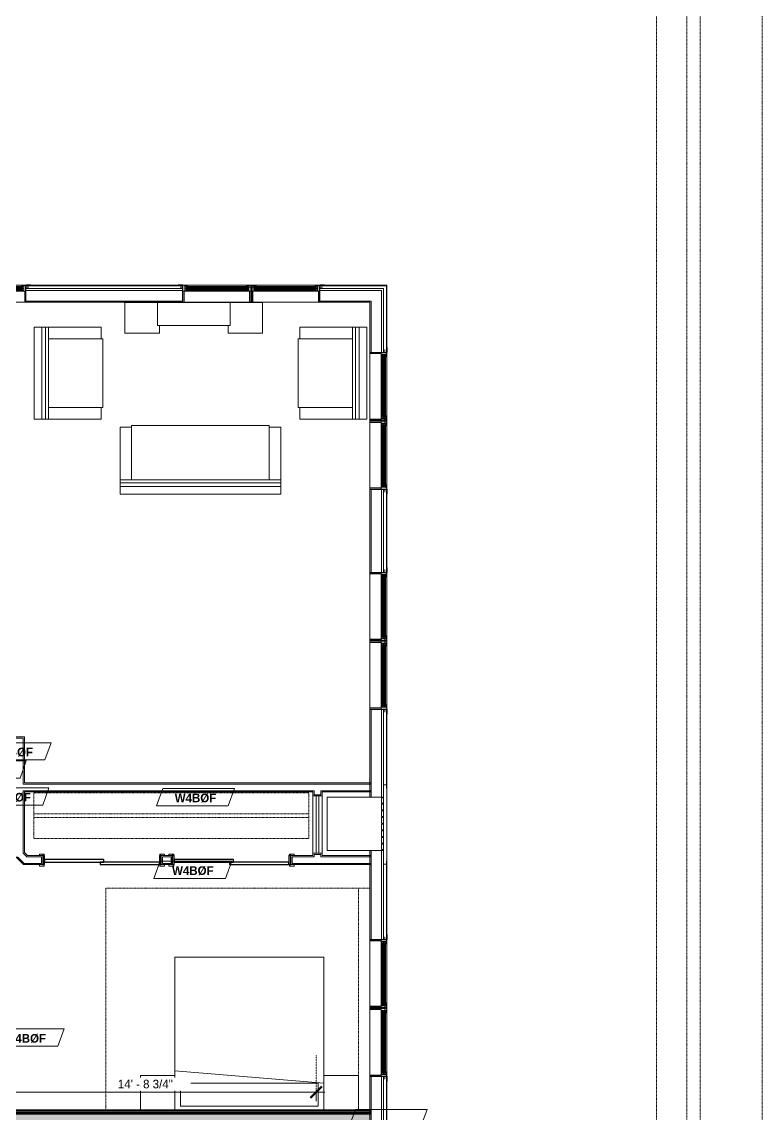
# Model space of a CAD drawing. Header units: inches. Extents: x -4010 to -1872, y 9846 to 12241.
# Drawn here: x -2259 to -1872, y 10418 to 10989 of the extents above; entities that cross this region are included whole.
import ezdxf

# ---------------------------------------------------------------- set-up
doc = ezdxf.new("R2010")
doc.units = ezdxf.units.IN
doc.header["$MEASUREMENT"] = 0
for name, pattern in [('Aligning Line 1_8_', [0.25, 0.125, -0.125]), ('Aligning Line 1_8__2_', [0.25, 0.125, -0.125]), ('Dash', [0.25, 0.125, -0.125]), ('Dash 3_32_', [0.1875, 0.09375, -0.09375])]:
    doc.linetypes.add(name, pattern=pattern)
for name, color, linetype, lineweight in [('0-1', 7, 'Continuous', 5), ('0-2', 7, 'Continuous', 9), ('A-ANNO-DIMS', 211, 'Continuous', 9), ('A-ANNO-DIMS-48', 211, 'Continuous', 9), ('A-DETL-1', 90, 'Dash 3_32_', 18), ('A-DETL-GENF-HDLN-1', 7, 'Dash', 9), ('A-DETL-GENF-HDLN-2', 1, 'Continuous', 18), ('A-DOOR-3', 31, 'Continuous', 9), ('A-DOOR-4', 31, 'Continuous', 30), ('A-DOOR-FRAM-3', 31, 'Continuous', 30), ('A-GENM-1', 7, 'Continuous', 9), ('A-GLAZ', 151, 'Continuous', 18), ('A-GLAZ-1', 10, 'Continuous', 30), ('A-GLAZ-2', 7, 'Continuous', 9), ('A-WALL', 113, 'Continuous', 18), ('A-WALL-1', 7, 'Continuous', 9), ('A-WALL-2', 250, 'Continuous', 18), ('A-WALL-3', 113, 'Continuous', 9), ('A-WALL-IDEN', 211, 'Continuous', 9), ('G-ANNO-SYMB-1', 147, 'Aligning Line 1_8_', 9), ('G-ANNO-SYMB-2', 147, 'Aligning Line 1_8__2_', 9), ('I-FURN', 30, 'Continuous', 9), ('I-FURN-HDLN', 30, 'Dash', 9), ('I-WALL-2', 241, 'Continuous', 5), ('I-WALL-3', 7, 'Continuous', 9), ('Q-CASE', 31, 'Continuous', 9), ('Q-CASE-HDLN', 31, 'Dash', 9)]:
    doc.layers.add(name, color=color, linetype=linetype, lineweight=lineweight)
doc.styles.add('Century Gothic', font='ufonts.com_century-gothic.ttf', dxfattribs={"height": 4.5})
doc.styles.add('Century Gothic_B', font='GOTHICB.TTF', dxfattribs={"height": 4.5})
doc.dimstyles.new('OD_1__HACK_2', dxfattribs={"dimscale": 12, "dimtxt": 4.698757, "dimasz": 0.5, "dimexe": 0.375, "dimexo": 0.25, "dimgap": 0.0625, "dimtad": 1, "dimdec": 4, "dimrnd": 0.0625, "dimzin": 3, "dimdsep": 46, "dimlunit": 4, "dimtxsty": 'Century Gothic', "dimblk1": 'OBLIQUE', "dimblk2": 'OBLIQUE', "dimsah": 1, "dimcen": 0.09, "dimdle": 0.375, "dimazin": 0, "dimtfac": 1, "dimtdec": 4, "dimtix": 1, "dimtmove": 0, "dimatfit": 3, "dimfxl": 1, "dimtvp": 1, "dimtfill": 1, "dimfrac": 2, "dimtolj": 1, "dimtzin": 0, "dimarcsym": 2})

# ---------------------------------------------------------------- blocks, each defined once
blk = doc.blocks.new('Window-Double_Hung-Marvin-Essential - ESDH3066 - 3rd floor-3033828-UNITS PLANS - 3RD FLOOR')
at = {"layer": 'A-DETL-GENF-HDLN-1'}
blk.add_line((16.1, -4.47), (-16.5, -4.47), dxfattribs=at)
at = {"layer": 'A-DETL-GENF-HDLN-2'}
for p, q in [((-17.13, 4.44), (-17.75, 4.44)), ((-17.13, -1.41), (-17.13, 4.44)), ((17.12, 4.44), (17.75, 4.44)), ((17.12, 4.44), (17.12, -1.41)), ((-19.25, -3.48), (-19.25, -3.44)), ((-19.25, -3.44), (-17.9, -3.44)), ((-17.75, -3.48), (-19.25, -3.48)), ((-17.9, -3.44), (-17.9, -3.33)), ((-17.9, -3.33), (-17.75, -3.33)), ((-16.72, -1.44), (-17.75, -1.44)), ((-17.75, -4.53), (-17.75, -1.44)), ((-17.75, -4.53), (-17.16, -4.53)), ((-17.08, -4.12), (-17.16, -4.53)), ((-17.08, -4.12), (-16.19, -4.12)), ((-16.85, -4.5), (-16.85, -4.12)), ((-16.3, -4.5), (-16.85, -4.5)), ((-16.72, -4.02), (-16.72, -1.44)), ((-16.38, -4.02), (-16.72, -4.02)), ((-16.56, -1.78), (-15.34, -1.78)), ((-16.56, -1.78), (-16.56, -2.72)), ((-15.34, -2.72), (-16.56, -2.72)), ((-16.56, -3), (-15.34, -3)), ((-16.56, -3), (-16.56, -3.94)), ((-15.34, -3.94), (-16.56, -3.94)), ((-16.38, -4.12), (-16.38, -4.02)), ((-16.18, -4.26), (-16.3, -4.26)), ((-16.3, -4.26), (-16.3, -4.5)), ((-16.19, -4.12), (-16.19, -4.22)), ((-16.19, -4.22), (-16.1, -4.22)), ((-16.18, -4.47), (-16.18, -4.26)), ((-16.18, -4.47), (-16.1, -4.47)), ((-16.1, -4.22), (-16.1, -4.47)), ((-15.28, -1.9), (-15.94, -1.9)), ((-15.94, -1.9), (-15.94, -2.62)), ((-15.94, -2.62), (-15.28, -2.62)), ((-15.28, -3.12), (-15.94, -3.12)), ((-15.94, -3.12), (-15.94, -3.84)), ((-15.94, -3.84), (-15.28, -3.84)), ((-15.84, -1.91), (-15.84, -2.6)), ((-15.84, -3.13), (-15.84, -3.82)), ((-15.54, -2.04), (-15.54, -2.48)), ((-15.54, -3.26), (-15.54, -3.7)), ((-15.34, -1.78), (-15.28, -1.84)), ((-15.34, -2.72), (-15.28, -2.66)), ((-15.34, -3), (-15.28, -3.06)), ((-15.34, -3.94), (-15.28, -3.88)), ((-15.28, -1.84), (-15.28, -1.9)), ((-15.28, -2.62), (-15.28, -2.66)), ((-15.28, -3.06), (-15.28, -3.12)), ((-15.28, -3.84), (-15.28, -3.88)), ((15.34, -1.78), (15.28, -1.84)), ((15.28, -1.84), (15.28, -1.9)), ((15.28, -1.9), (15.94, -1.9)), ((15.28, -2.62), (15.28, -2.66)), ((15.94, -2.62), (15.28, -2.62)), ((15.34, -2.72), (15.28, -2.66)), ((15.34, -3), (15.28, -3.06)), ((15.28, -3.06), (15.28, -3.12)), ((15.28, -3.12), (15.94, -3.12)), ((15.28, -3.84), (15.28, -3.88)), ((15.94, -3.84), (15.28, -3.84)), ((15.34, -3.94), (15.28, -3.88)), ((16.56, -1.78), (15.34, -1.78)), ((15.34, -2.72), (16.56, -2.72)), ((16.56, -3), (15.34, -3)), ((15.34, -3.94), (16.56, -3.94)), ((15.54, -2.04), (15.54, -2.48)), ((15.54, -3.26), (15.54, -3.7)), ((15.84, -1.91), (15.84, -2.6)), ((15.84, -3.13), (15.84, -3.82)), ((15.94, -1.9), (15.94, -2.62)), ((15.94, -3.12), (15.94, -3.84)), ((16.19, -4.22), (16.1, -4.22)), ((16.1, -4.22), (16.1, -4.47)), ((16.18, -4.47), (16.1, -4.47)), ((16.18, -4.47), (16.18, -4.26)), ((16.18, -4.26), (16.3, -4.26)), ((17.08, -4.12), (16.19, -4.12)), ((16.19, -4.12), (16.19, -4.22)), ((16.3, -4.26), (16.3, -4.5)), ((16.3, -4.5), (16.85, -4.5)), ((16.38, -4.12), (16.38, -4.02)), ((16.38, -4.02), (16.72, -4.02)), ((16.56, -1.78), (16.56, -2.72)), ((16.56, -3), (16.56, -3.94)), ((16.72, -4.02), (16.72, -1.44)), ((16.72, -1.44), (17.75, -1.44)), ((16.85, -4.5), (16.85, -4.12)), ((17.08, -4.12), (17.16, -4.53)), ((17.75, -4.53), (17.16, -4.53)), ((17.75, -4.53), (17.75, -1.44)), ((17.9, -3.33), (17.75, -3.33)), ((17.75, -3.48), (19.25, -3.48)), ((17.9, -3.44), (17.9, -3.33)), ((19.25, -3.44), (17.9, -3.44)), ((19.25, -3.48), (19.25, -3.44))]:
    blk.add_line(p, q, dxfattribs=at)
at = {"layer": 'A-GLAZ'}
for p, q in [((15.84, -1.91), (-15.84, -1.91)), ((15.84, -2.04), (-15.84, -2.04)), ((15.84, -2.48), (-15.84, -2.48)), ((15.84, -2.6), (-15.84, -2.6)), ((15.84, -3.13), (-15.84, -3.13)), ((15.84, -3.26), (-15.84, -3.26)), ((15.84, -3.7), (-15.84, -3.7)), ((15.84, -3.82), (-15.84, -3.82))]:
    blk.add_line(p, q, dxfattribs=at)
at = {"layer": 'A-GLAZ-1'}
for p, q in [((-17.75, -1.41), (-17.75, 4.44)), ((17.75, 4.44), (17.75, -1.41)), ((-17.75, -4.53), (-17.75, -1.44)), ((17.75, -1.44), (17.75, -4.53))]:
    blk.add_line(p, q, dxfattribs=at)
at = {"layer": 'A-GLAZ-2'}
for p, q in [((-17.75, 4.44), (17.75, 4.44)), ((-17.75, -1.44), (17.75, -1.44)), ((17.75, -4.53), (-17.75, -4.53)), ((17.75, -4.44), (20.27, -4.44)), ((17.75, -4.69), (17.75, -4.53)), ((20.27, -4.69), (17.75, -4.69)), ((20.27, -4.44), (20.27, -4.69))]:
    blk.add_line(p, q, dxfattribs=at)
blk = doc.blocks.new('Perforated Panel at Magic-Pak - hvac panel - 3rd floor-2505074-UNITS PLANS - 3RD FLOOR')
at = {"layer": 'A-GLAZ-2'}
for p, q in [((-19.01, -4.37), (19.01, -4.37)), ((19.01, -4.44), (-19.01, -4.44))]:
    blk.add_line(p, q, dxfattribs=at)
blk = doc.blocks.new('Window-Double_Hung-Marvin-Essential - ESDH3066 - 3rd floor-3033826-UNITS PLANS - 3RD FLOOR')
at = {"layer": 'A-DETL-GENF-HDLN-1'}
blk.add_line((16.1, 4.47), (-16.5, 4.47), dxfattribs=at)
at = {"layer": 'A-DETL-GENF-HDLN-2'}
for p, q in [((-19.25, 3.48), (-19.25, 3.44)), ((-17.75, 3.48), (-19.25, 3.48)), ((-19.25, 3.44), (-17.9, 3.44)), ((-17.9, 3.44), (-17.9, 3.33)), ((-17.9, 3.33), (-17.75, 3.33)), ((-17.75, 4.53), (-17.16, 4.53)), ((-17.75, 4.53), (-17.75, 1.44)), ((-16.72, 1.44), (-17.75, 1.44)), ((-17.08, 4.12), (-17.16, 4.53)), ((-17.13, 1.41), (-17.13, -4.44)), ((-17.08, 4.12), (-16.19, 4.12)), ((-16.85, 4.5), (-16.85, 4.12)), ((-16.3, 4.5), (-16.85, 4.5)), ((-16.38, 4.02), (-16.72, 4.02)), ((-16.72, 4.02), (-16.72, 1.44)), ((-15.34, 3.94), (-16.56, 3.94)), ((-16.56, 3), (-16.56, 3.94)), ((-16.56, 3), (-15.34, 3)), ((-15.34, 2.72), (-16.56, 2.72)), ((-16.56, 1.78), (-16.56, 2.72)), ((-16.56, 1.78), (-15.34, 1.78)), ((-16.38, 4.12), (-16.38, 4.02)), ((-16.3, 4.26), (-16.3, 4.5)), ((-16.18, 4.26), (-16.3, 4.26)), ((-16.19, 4.22), (-16.1, 4.22)), ((-16.19, 4.12), (-16.19, 4.22)), ((-16.18, 4.47), (-16.1, 4.47)), ((-16.18, 4.47), (-16.18, 4.26)), ((-16.1, 4.22), (-16.1, 4.47)), ((-15.94, 3.12), (-15.94, 3.84)), ((-15.94, 3.84), (-15.28, 3.84)), ((-15.28, 3.12), (-15.94, 3.12)), ((-15.94, 1.9), (-15.94, 2.62)), ((-15.94, 2.62), (-15.28, 2.62)), ((-15.28, 1.9), (-15.94, 1.9)), ((-15.84, 3.13), (-15.84, 3.82)), ((-15.84, 1.91), (-15.84, 2.6)), ((-15.54, 3.26), (-15.54, 3.7)), ((-15.54, 2.04), (-15.54, 2.48)), ((-15.34, 3.94), (-15.28, 3.88)), ((-15.34, 3), (-15.28, 3.06)), ((-15.34, 2.72), (-15.28, 2.66)), ((-15.34, 1.78), (-15.28, 1.84)), ((-15.28, 3.84), (-15.28, 3.88)), ((-15.28, 3.06), (-15.28, 3.12)), ((-15.28, 2.62), (-15.28, 2.66)), ((-15.28, 1.84), (-15.28, 1.9)), ((15.34, 3.94), (15.28, 3.88)), ((15.28, 3.84), (15.28, 3.88)), ((15.94, 3.84), (15.28, 3.84)), ((15.28, 3.06), (15.28, 3.12)), ((15.28, 3.12), (15.94, 3.12)), ((15.34, 3), (15.28, 3.06)), ((15.34, 2.72), (15.28, 2.66)), ((15.28, 2.62), (15.28, 2.66)), ((15.94, 2.62), (15.28, 2.62)), ((15.28, 1.84), (15.28, 1.9)), ((15.28, 1.9), (15.94, 1.9)), ((15.34, 1.78), (15.28, 1.84)), ((15.34, 3.94), (16.56, 3.94)), ((16.56, 3), (15.34, 3)), ((15.34, 2.72), (16.56, 2.72)), ((16.56, 1.78), (15.34, 1.78)), ((15.54, 3.26), (15.54, 3.7)), ((15.54, 2.04), (15.54, 2.48)), ((15.84, 3.13), (15.84, 3.82)), ((15.84, 1.91), (15.84, 2.6)), ((15.94, 3.12), (15.94, 3.84)), ((15.94, 1.9), (15.94, 2.62)), ((16.18, 4.47), (16.1, 4.47)), ((16.1, 4.22), (16.1, 4.47)), ((16.19, 4.22), (16.1, 4.22)), ((16.18, 4.47), (16.18, 4.26)), ((16.18, 4.26), (16.3, 4.26)), ((16.19, 4.12), (16.19, 4.22)), ((17.08, 4.12), (16.19, 4.12)), ((16.3, 4.26), (16.3, 4.5)), ((16.3, 4.5), (16.85, 4.5)), ((16.38, 4.12), (16.38, 4.02)), ((16.38, 4.02), (16.72, 4.02)), ((16.56, 3), (16.56, 3.94)), ((16.56, 1.78), (16.56, 2.72)), ((16.72, 4.02), (16.72, 1.44)), ((16.72, 1.44), (17.75, 1.44)), ((16.85, 4.5), (16.85, 4.12)), ((17.08, 4.12), (17.16, 4.53)), ((17.12, -4.44), (17.12, 1.41)), ((17.75, 4.53), (17.16, 4.53)), ((17.75, 4.53), (17.75, 1.44)), ((17.75, 3.48), (19.25, 3.48)), ((17.9, 3.33), (17.75, 3.33)), ((17.9, 3.44), (17.9, 3.33)), ((19.25, 3.44), (17.9, 3.44)), ((19.25, 3.48), (19.25, 3.44)), ((-17.13, -4.44), (-17.75, -4.44)), ((17.12, -4.44), (17.75, -4.44))]:
    blk.add_line(p, q, dxfattribs=at)
at = {"layer": 'A-GLAZ'}
for p, q in [((15.84, 3.82), (-15.84, 3.82)), ((15.84, 3.7), (-15.84, 3.7)), ((15.84, 3.26), (-15.84, 3.26)), ((15.84, 3.13), (-15.84, 3.13)), ((15.84, 2.6), (-15.84, 2.6)), ((15.84, 2.48), (-15.84, 2.48)), ((15.84, 2.04), (-15.84, 2.04)), ((15.84, 1.91), (-15.84, 1.91))]:
    blk.add_line(p, q, dxfattribs=at)
at = {"layer": 'A-GLAZ-1'}
for p, q in [((-17.75, 4.53), (-17.75, 1.44)), ((-17.75, 1.41), (-17.75, -4.44)), ((17.75, 1.44), (17.75, 4.53)), ((17.75, -4.44), (17.75, 1.41))]:
    blk.add_line(p, q, dxfattribs=at)
at = {"layer": 'A-GLAZ-2'}
for p, q in [((17.75, 4.53), (-17.75, 4.53)), ((-17.75, 1.44), (17.75, 1.44)), ((20.27, 4.69), (17.75, 4.69)), ((17.75, 4.69), (17.75, 4.53)), ((17.75, 4.44), (20.27, 4.44)), ((20.27, 4.44), (20.27, 4.69)), ((-17.75, -4.44), (17.75, -4.44))]:
    blk.add_line(p, q, dxfattribs=at)
blk = doc.blocks.new('V-Series_EWC4_SPVU_RFA_2015 - 2ND AND 3RD FLOOR-2226480-UNITS PLANS - 3RD FLOOR')
at = {"layer": 'A-GENM-1'}
for p, q in [((-3829.54, 11738.59), (-3858.97, 11738.59)), ((-3858.97, 11738.59), (-3858.97, 11738.15)), ((-3858.97, 11735.36), (-3858.97, 11738.15)), ((-3858.97, 11738.15), (-3857.97, 11738.15)), ((-3857.97, 11735.36), (-3858.97, 11735.36)), ((-3858.97, 11735.36), (-3858.97, 11734.86)), ((-3858.97, 11731.87), (-3858.97, 11734.86)), ((-3858.97, 11734.86), (-3857.97, 11734.86)), ((-3857.97, 11738.15), (-3857.97, 11735.36)), ((-3857.97, 11734.86), (-3857.97, 11731.87)), ((-3829.54, 11710.71), (-3829.54, 11738.59)), ((-3857.97, 11731.87), (-3858.97, 11731.87)), ((-3858.97, 11731.87), (-3858.97, 11731.37)), ((-3858.97, 11728.39), (-3858.97, 11731.37)), ((-3858.97, 11731.37), (-3857.97, 11731.37)), ((-3857.97, 11728.39), (-3858.97, 11728.39)), ((-3858.97, 11728.39), (-3858.97, 11727.89)), ((-3857.97, 11731.37), (-3857.97, 11728.39)), ((-3858.97, 11724.9), (-3858.97, 11727.89)), ((-3858.97, 11727.89), (-3857.97, 11727.89)), ((-3857.97, 11724.9), (-3858.97, 11724.9)), ((-3858.97, 11724.9), (-3858.97, 11724.4)), ((-3858.97, 11721.42), (-3858.97, 11724.4)), ((-3858.97, 11724.4), (-3857.97, 11724.4)), ((-3857.97, 11727.89), (-3857.97, 11724.9)), ((-3857.97, 11724.4), (-3857.97, 11721.42)), ((-3857.97, 11721.42), (-3858.97, 11721.42)), ((-3858.97, 11721.42), (-3858.97, 11720.92)), ((-3858.97, 11717.93), (-3858.97, 11720.92)), ((-3858.97, 11720.92), (-3857.97, 11720.92)), ((-3857.97, 11717.93), (-3858.97, 11717.93)), ((-3858.97, 11717.93), (-3858.97, 11717.43)), ((-3858.97, 11714.45), (-3858.97, 11717.43)), ((-3858.97, 11717.43), (-3857.97, 11717.43)), ((-3857.97, 11720.92), (-3857.97, 11717.93)), ((-3857.97, 11717.43), (-3857.97, 11714.45)), ((-3857.97, 11714.45), (-3858.97, 11714.45)), ((-3858.97, 11714.45), (-3858.97, 11713.95)), ((-3858.97, 11711.15), (-3858.97, 11713.95)), ((-3858.97, 11713.95), (-3857.97, 11713.95)), ((-3857.97, 11711.15), (-3858.97, 11711.15)), ((-3858.97, 11711.15), (-3858.97, 11710.71)), ((-3857.97, 11713.95), (-3857.97, 11711.15)), ((-3858.97, 11710.71), (-3829.54, 11710.71))]:
    blk.add_line(p, q, dxfattribs=at)
blk = doc.blocks.new('CTR - 1st Phase - Shell_rvt-1-UNITS PLANS - 3RD FLOOR')
at = {"layer": 'A-WALL-1'}
for p, q in [((-2256.63, 10848.39), (-2256.63, 10848.36)), ((-2177.06, 10851.39), (-2254.11, 10851.39)), ((-2174.53, 10848.36), (-2174.53, 10848.39)), ((-2138.53, 10851.39), (-2139.03, 10851.39)), ((-2139.03, 10848.39), (-2139.03, 10848.36)), ((-2138.53, 10848.36), (-2138.53, 10848.39)), ((-2103.03, 10848.39), (-2103.03, 10848.36)), ((-2076.8, 10851.39), (-2100.51, 10851.39)), ((-2068.17, 10851.39), (-2076.8, 10851.39)), ((-2067.92, 10851.39), (-2068.17, 10851.39)), ((-2067.92, 10818.8), (-2067.92, 10851.39)), ((-2256.63, 10842.51), (-2187.87, 10842.51)), ((-2139.03, 10842.51), (-2138.53, 10842.51)), ((-2103.03, 10842.51), (-2076.8, 10842.51)), ((-2076.8, 10842.51), (-2076.8, 10816.28)), ((-2070.95, 10816.28), (-2070.92, 10816.28)), ((-2076.8, 10780.78), (-2076.8, 10780.28)), ((-2070.92, 10780.78), (-2070.95, 10780.78)), ((-2070.95, 10780.28), (-2070.92, 10780.28)), ((-2067.92, 10780.28), (-2067.92, 10780.78)), ((-2076.8, 10744.78), (-2076.8, 10701.2)), ((-2070.92, 10744.78), (-2070.95, 10744.78)), ((-2067.92, 10703.72), (-2067.92, 10742.26)), ((-2070.95, 10701.2), (-2070.92, 10701.2)), ((-2076.8, 10665.7), (-2076.8, 10665.2)), ((-2070.92, 10665.7), (-2070.95, 10665.7)), ((-2067.92, 10665.2), (-2067.92, 10665.7)), ((-2070.95, 10665.2), (-2070.92, 10665.2)), ((-2076.8, 10629.7), (-2076.8, 10583.73)), ((-2070.92, 10629.7), (-2070.95, 10629.7)), ((-2067.92, 10588.4), (-2067.92, 10627.18)), ((-2069.67, 10583.73), (-2069.67, 10590.15)), ((-2069.67, 10590.15), (-2068.17, 10590.15)), ((-2068.17, 10590.15), (-2068.17, 10588.4)), ((-2068.17, 10588.4), (-2067.92, 10588.4)), ((-2076.8, 10583.73), (-2069.67, 10583.73)), ((-2076.8, 10555.85), (-2076.8, 10509.2)), ((-2069.67, 10555.85), (-2076.8, 10555.85)), ((-2069.67, 10548.63), (-2069.67, 10555.85)), ((-2068.17, 10548.63), (-2069.67, 10548.63)), ((-2067.92, 10550.38), (-2068.17, 10550.38)), ((-2068.17, 10550.38), (-2068.17, 10548.63)), ((-2067.92, 10511.72), (-2067.92, 10550.38)), ((-2070.95, 10509.2), (-2070.92, 10509.2)), ((-2076.8, 10473.7), (-2076.8, 10473.2)), ((-2070.92, 10473.7), (-2070.95, 10473.7)), ((-2070.95, 10473.2), (-2070.92, 10473.2)), ((-2067.92, 10473.2), (-2067.92, 10473.7)), ((-2076.8, 10437.7), (-2076.8, 10358)), ((-2070.92, 10437.7), (-2070.95, 10437.7)), ((-2067.92, 10358), (-2067.92, 10435.18))]:
    blk.add_line(p, q, dxfattribs=at)
at = {"layer": 'A-WALL-2'}
for p, q in [((-2174.53, 10851.14), (-2256.63, 10851.14)), ((-2174.53, 10849.64), (-2256.63, 10849.64)), ((-2174.53, 10848.64), (-2256.63, 10848.64)), ((-2138.53, 10851.14), (-2139.03, 10851.14)), ((-2138.53, 10849.64), (-2139.03, 10849.64)), ((-2138.53, 10848.64), (-2139.03, 10848.64)), ((-2076.8, 10851.14), (-2103.03, 10851.14)), ((-2076.8, 10849.64), (-2103.03, 10849.64)), ((-2076.8, 10848.64), (-2103.03, 10848.64)), ((-2076.8, 10851.14), (-2069.67, 10851.14)), ((-2076.8, 10849.64), (-2070.67, 10849.64)), ((-2076.8, 10848.64), (-2076.17, 10848.64)), ((-2076.17, 10848.64), (-2070.67, 10848.64)), ((-2070.67, 10849.64), (-2069.67, 10849.64)), ((-2070.67, 10816.28), (-2070.67, 10848.64)), ((-2069.67, 10851.14), (-2068.17, 10851.14)), ((-2069.67, 10816.28), (-2069.67, 10849.64)), ((-2068.17, 10816.28), (-2068.17, 10851.14)), ((-2174.53, 10843.14), (-2256.63, 10843.14)), ((-2138.53, 10843.14), (-2139.03, 10843.14)), ((-2076.8, 10843.14), (-2103.03, 10843.14)), ((-2076.8, 10843.14), (-2076.17, 10843.14)), ((-2076.17, 10816.28), (-2076.17, 10843.14)), ((-2076.17, 10780.28), (-2076.17, 10780.78)), ((-2070.67, 10780.28), (-2070.67, 10780.78)), ((-2069.67, 10780.28), (-2069.67, 10780.78)), ((-2068.17, 10780.28), (-2068.17, 10780.78)), ((-2076.17, 10701.2), (-2076.17, 10744.78)), ((-2070.67, 10701.2), (-2070.67, 10744.78)), ((-2069.67, 10701.2), (-2069.67, 10744.78)), ((-2068.17, 10701.2), (-2068.17, 10744.78)), ((-2076.17, 10665.2), (-2076.17, 10665.7)), ((-2070.67, 10665.2), (-2070.67, 10665.7)), ((-2069.67, 10665.2), (-2069.67, 10665.7)), ((-2068.17, 10665.2), (-2068.17, 10665.7)), ((-2076.17, 10583.73), (-2076.17, 10629.7)), ((-2070.67, 10583.73), (-2070.67, 10629.7)), ((-2069.67, 10590.15), (-2069.67, 10629.7)), ((-2068.17, 10590.15), (-2068.17, 10629.7)), ((-2076.17, 10509.2), (-2076.17, 10555.85)), ((-2070.67, 10509.2), (-2070.67, 10555.85)), ((-2069.67, 10509.2), (-2069.67, 10548.63)), ((-2068.17, 10509.2), (-2068.17, 10548.63)), ((-2076.17, 10473.2), (-2076.17, 10473.7)), ((-2070.67, 10473.2), (-2070.67, 10473.7)), ((-2069.67, 10473.2), (-2069.67, 10473.7)), ((-2068.17, 10473.2), (-2068.17, 10473.7)), ((-2076.17, 10358), (-2076.17, 10437.7)), ((-2070.67, 10358), (-2070.67, 10437.7)), ((-2069.67, 10358), (-2069.67, 10437.7)), ((-2068.17, 10358), (-2068.17, 10437.7))]:
    blk.add_line(p, q, dxfattribs=at)
at = {"layer": 'G-ANNO-SYMB-1'}
blk.add_line((-1926.95, 12240.78), (-1926.95, 9846.24), dxfattribs=at)
at = {"layer": '0-2'}
for p in [(-2274.38, 10846.95), (-2120.78, 10846.95)]:
    blk.add_blockref('Window-Double_Hung-Marvin-Essential - ESDH3066 - 3rd floor-3033826-UNITS PLANS - 3RD FLOOR', p, dxfattribs=at)
for name, p, rotation in [('Window-Double_Hung-Marvin-Essential - ESDH3066 - 3rd floor-3033828-UNITS PLANS - 3RD FLOOR', (-2156.78, 10846.95), 180), ('Window-Double_Hung-Marvin-Essential - ESDH3066 - 3rd floor-3033828-UNITS PLANS - 3RD FLOOR', (-2072.36, 10798.53), 89.99999999999991), ('Window-Double_Hung-Marvin-Essential - ESDH3066 - 3rd floor-3033826-UNITS PLANS - 3RD FLOOR', (-2072.36, 10762.53), 269.9999999999999), ('Window-Double_Hung-Marvin-Essential - ESDH3066 - 3rd floor-3033828-UNITS PLANS - 3RD FLOOR', (-2072.36, 10683.45), 89.99999999999991), ('Window-Double_Hung-Marvin-Essential - ESDH3066 - 3rd floor-3033826-UNITS PLANS - 3RD FLOOR', (-2072.36, 10647.45), 269.9999999999999), ('Perforated Panel at Magic-Pak - hvac panel - 3rd floor-2505074-UNITS PLANS - 3RD FLOOR', (-2072.36, 10569.39), 89.99999999999991), ('V-Series_EWC4_SPVU_RFA_2015 - 2ND AND 3RD FLOOR-2226480-UNITS PLANS - 3RD FLOOR', (-5928.65, 22294.44), 180), ('Window-Double_Hung-Marvin-Essential - ESDH3066 - 3rd floor-3033828-UNITS PLANS - 3RD FLOOR', (-2072.36, 10491.45), 89.99999999999991), ('Window-Double_Hung-Marvin-Essential - ESDH3066 - 3rd floor-3033826-UNITS PLANS - 3RD FLOOR', (-2072.36, 10455.45), 269.9999999999999)]:
    blk.add_blockref(name, p, dxfattribs=dict(at, rotation=rotation))
blk = doc.blocks.new('CTR - 1st Phase - Common Walls_rvt-1-UNITS PLANS - 3RD FLOOR')
at = {"layer": 'I-WALL-2'}
for points in [[(-2076.17, 10419.6), (-2076.17, 10420.23), (-2322.22, 10420.23), (-2322.22, 10420.04), (-2370.22, 10420.04), (-2370.22, 10420.23), (-2437.91, 10420.23), (-2437.28, 10419.6), (-2088.01, 10419.6)], [(-2076.17, 10412.48), (-2076.17, 10417.98), (-2437.25, 10417.98), (-2435.06, 10415.79), (-2438.37, 10412.48), (-2088.01, 10412.48)], [(-2076.17, 10417.98), (-2076.17, 10418.48), (-2437.75, 10418.48), (-2437.25, 10417.98), (-2088.01, 10417.98)], [(-2076.17, 10418.48), (-2076.17, 10418.98), (-2437.54, 10418.98), (-2437.04, 10418.48), (-2088.01, 10418.48)], [(-2076.17, 10418.98), (-2076.17, 10419.6), (-2437.28, 10419.6), (-2436.66, 10418.98), (-2088.01, 10418.98)]]:
    blk.add_hatch(color=256, dxfattribs=at).paths.add_polyline_path(points, flags=0)
at = {"layer": 'A-WALL-2'}
for p, q in [((-2076.17, 10419.6), (-2437.28, 10419.6)), ((-2076.17, 10418.98), (-2436.66, 10418.98)), ((-2076.17, 10418.48), (-2436.16, 10418.48)), ((-2076.17, 10417.98), (-2435.66, 10417.98))]:
    blk.add_line(p, q, dxfattribs=at)
at = {"layer": 'G-ANNO-SYMB-1'}
for p, q in [((-1910.96, 12240.78), (-1910.96, 9846.24)), ((-1871.64, 11153.43), (-1871.64, 9846.24))]:
    blk.add_line(p, q, dxfattribs=at)
at = {"layer": 'I-WALL-3'}
for p, q in [((-2076.17, 10420.23), (-2322.22, 10420.23)), ((-2076.17, 10411.35), (-2076.17, 10420.23))]:
    blk.add_line(p, q, dxfattribs=at)
blk = doc.blocks.new('CTR - 1st Phase -Stairs _ Elevators_rvt-1-UNITS PLANS - 3RD FLOOR')
at = {"layer": 'G-ANNO-SYMB-1'}
blk.add_line((-1910.96, 12240.78), (-1910.96, 9846.24), dxfattribs=at)
blk = doc.blocks.new('CTR - 1st Phase - Structure_rvt-1-UNITS PLANS - 3RD FLOOR')
at = {"layer": 'G-ANNO-SYMB-2'}
for p, q in [((-1910.96, 12240.78), (-1910.96, 9846.24)), ((-1904.06, 12122.03), (-1904.06, 9867.01))]:
    blk.add_line(p, q, dxfattribs=at)
blk = doc.blocks.new('083100 - Access Doors and Panels - Type 1 - 083100 - Access Doors and Panels - Type 1-3934919-UNITS PLANS - 3RD FLOOR')
at = {"layer": 'A-DOOR-3'}
for p, q in [((15, 0.75), (-15, 0.75)), ((-15, 0.75), (-15, -0.75)), ((15, -0.75), (15, 0.75)), ((-15, -0.75), (15, -0.75))]:
    blk.add_line(p, q, dxfattribs=at)
blk = doc.blocks.new('SLIDING - FLUSH - 5-0 x 6-8-3934327-UNITS PLANS - 3RD FLOOR')
at = {"layer": 'A-DOOR-3'}
for p, q in [((-30.25, 3), (-32.75, 3)), ((-32.75, 3), (-32.75, 2.25)), ((-32.75, 2.25), (-30.25, 2.25)), ((-30.25, 2.25), (-30.25, 3)), ((30.25, 3), (30.25, 2.25)), ((32.75, 3), (30.25, 3)), ((30.25, 2.25), (32.75, 2.25)), ((32.75, 2.25), (32.75, 3)), ((-30.25, -2.5), (-32.75, -2.5)), ((-32.75, -2.5), (-32.75, -3.25)), ((-32.75, -3.25), (-30.25, -3.25)), ((-30.25, -3.25), (-30.25, -2.5)), ((32.75, -2.5), (30.25, -2.5)), ((30.25, -2.5), (30.25, -3.25)), ((30.25, -3.25), (32.75, -3.25)), ((32.75, -3.25), (32.75, -2.5))]:
    blk.add_line(p, q, dxfattribs=at)
at = {"layer": 'A-DOOR-4'}
for p, q in [((1, 2.25), (-30, 2.25)), ((-30, 2.25), (-30, 0.88)), ((-30, 0.88), (1, 0.88)), ((30, 0.88), (-1, 0.88)), ((-1, 0.88), (-1, -0.5)), ((1, 0.88), (1, 2.25)), ((30, -0.5), (30, 0.88)), ((-1, -0.5), (30, -0.5))]:
    blk.add_line(p, q, dxfattribs=at)
at = {"layer": 'A-DOOR-FRAM-3'}
for p, q in [((-30, 2.25), (-31, 2.25)), ((-31, 2.25), (-31, -2.5)), ((-30, -2.5), (-30, 2.25)), ((31, 2.25), (30, 2.25)), ((30, 2.25), (30, -2.5)), ((31, -2.5), (31, 2.25)), ((-31, -2.5), (-30, -2.5)), ((30, -2.5), (31, -2.5))]:
    blk.add_line(p, q, dxfattribs=at)
blk = doc.blocks.new('Entertainment_Center_14771 - Entertainment_Center_14771-V59-UNITS PLANS - 3RD FLOOR')
at = {"layer": 'I-FURN'}
for p, q in [((-36, 6), (-36, 6.12)), ((-19, 6), (-36, 6)), ((-19, 6), (-36, 6)), ((-36, 6), (-36, -10)), ((-19, 6.12), (-5.66, 6.12)), ((-19, 6), (-19, 6.12)), ((19, 6), (-19, 6)), ((19, 6), (-19, 6)), ((-19, 6), (-19, -6)), ((19, 6.12), (19, 6)), ((36, 6), (19, 6)), ((19, -6), (19, 6)), ((36, 6), (19, 6)), ((36, 6), (36, 6.12)), ((36, -10), (36, 6)), ((-36, -10), (-18, -10)), ((-35.34, -10), (-35.34, -10.03)), ((-35.34, -10.03), (-34.85, -10.03)), ((-34.85, -10.03), (-34.85, -10)), ((-19.66, -10), (-19.66, -10.03)), ((-19.66, -10.03), (-18.66, -10.03)), ((-19, -6), (19, -6)), ((-18.66, -10.03), (-18.66, -10)), ((-18, -10), (-18, -6)), ((18, -6), (18, -10)), ((18, -10), (36, -10)), ((18.66, -10), (18.66, -10.03)), ((18.66, -10.03), (19.66, -10.03)), ((19.66, -10.03), (19.66, -10)), ((34.85, -10), (34.85, -10.03)), ((34.85, -10.03), (35.34, -10.03)), ((35.34, -10.03), (35.34, -10))]:
    blk.add_line(p, q, dxfattribs=at)
blk = doc.blocks.new('Couch-Both_Arms-Generic - 1-1352606-UNITS PLANS - 3RD FLOOR')
at = {"layer": 'I-FURN'}
for p, q in [((42, 17.5), (-42, 17.5)), ((-42, 17.5), (-42, 13.5)), ((42, 13.5), (42, 17.5)), ((-42, 13.5), (42, 13.5)), ((42, 13.5), (-42, 13.5)), ((-42, 13.5), (-42, 10)), ((-42, 11.5), (42, 11.5)), ((42, 10), (42, 13.5)), ((-42, 10), (-42, -17.5)), ((-42, 10), (42, 10)), ((-36, -17.5), (-36, 10)), ((36, 10), (36, -17.5)), ((42, -17.5), (42, 10)), ((-42, -17.5), (-36, -17.5)), ((-36, -17.5), (-36, -18.5)), ((-36, -18.5), (36, -18.5)), ((36, -18.5), (36, -17.5)), ((36, -17.5), (42, -17.5))]:
    blk.add_line(p, q, dxfattribs=at)
blk = doc.blocks.new('Couch-Both_Arms-Generic - 2-1523460-UNITS PLANS - 3RD FLOOR')
at = {"layer": 'I-FURN'}
for p, q in [((-24, 17.5), (-18, 17.5)), ((-24, -10), (-24, 17.5)), ((-18, 18.5), (18, 18.5)), ((-18, 17.5), (-18, 18.5)), ((-18, 17.5), (-18, -10)), ((18, 18.5), (18, 17.5)), ((18, 17.5), (24, 17.5)), ((18, -10), (18, 17.5)), ((24, 17.5), (24, -10)), ((-24, -10), (24, -10)), ((-24, -13.5), (-24, -10)), ((24, -10), (24, -13.5)), ((-24, -11.5), (24, -11.5)), ((-24, -13.5), (24, -13.5)), ((-24, -17.5), (-24, -13.5)), ((24, -13.5), (-24, -13.5)), ((24, -13.5), (24, -17.5)), ((24, -17.5), (-24, -17.5))]:
    blk.add_line(p, q, dxfattribs=at)
blk = doc.blocks.new('Couch-Both_Arms-Generic - 2-1352635-UNITS PLANS - 3RD FLOOR')
at = {"layer": 'I-FURN'}
for p, q in [((24, 17.5), (-24, 17.5)), ((-24, 17.5), (-24, 13.5)), ((24, 13.5), (24, 17.5)), ((-24, 13.5), (24, 13.5)), ((24, 13.5), (-24, 13.5)), ((-24, 13.5), (-24, 10)), ((-24, 11.5), (24, 11.5)), ((24, 10), (24, 13.5)), ((-24, 10), (-24, -17.5)), ((-24, 10), (24, 10)), ((-18, -17.5), (-18, 10)), ((18, 10), (18, -17.5)), ((24, -17.5), (24, 10)), ((-24, -17.5), (-18, -17.5)), ((-18, -17.5), (-18, -18.5)), ((-18, -18.5), (18, -18.5)), ((18, -18.5), (18, -17.5)), ((18, -17.5), (24, -17.5))]:
    blk.add_line(p, q, dxfattribs=at)
blk = doc.blocks.new('Bed-Standard - King 78_ x 80_-V60-UNITS PLANS - 3RD FLOOR')
at = {"layer": 'I-FURN'}
for p, q in [((-28.31, 41.8), (49.69, 41.8)), ((-28.31, -38.03), (-28.31, 41.8)), ((49.69, 41.8), (49.69, -38.03)), ((49.69, -24.2), (-28.31, -17.63)), ((-25.31, -24.2), (46.69, -24.2)), ((-25.31, -36.2), (-25.31, -24.2)), ((46.69, -36.2), (46.69, -24.2)), ((-25.31, -36.2), (46.69, -36.2))]:
    blk.add_line(p, q, dxfattribs=at)
at = {"layer": 'I-FURN-HDLN'}
for p, q in [((-64.31, 77.8), (73.69, 77.8)), ((-64.31, -38.03), (-64.31, 77.8)), ((67.69, 77.8), (67.69, -38.03))]:
    blk.add_line(p, q, dxfattribs=at)
blk = doc.blocks.new('Table-Night Stand - 18_ x 18_ x 24_-V61-UNITS PLANS - 3RD FLOOR')
at = {"layer": 'I-FURN'}
for p, q in [((0.15, 0), (18.15, 0)), ((18.15, 0), (18.15, -17.83))]:
    blk.add_line(p, q, dxfattribs=at)
blk = doc.blocks.new('Table-Night Stand - 18_ x 18_ x 24_-V62-UNITS PLANS - 3RD FLOOR')
at = {"layer": 'I-FURN'}
for p, q in [((0.15, 0), (18.15, 0)), ((0.15, -17.83), (0.15, 0))]:
    blk.add_line(p, q, dxfattribs=at)
blk = doc.blocks.new('OD_CW_Closet - OD_CW_Closet-3936491-UNITS PLANS - 3RD FLOOR')
at = {"layer": 'Q-CASE-HDLN'}
for p, q in [((0.74, -24), (0.74, 0)), ((0.74, 0), (144.59, 0)), ((144.59, 0), (144.59, -24)), ((0.74, -11), (144.59, -11)), ((0.74, -13), (144.59, -13)), ((144.59, -24), (0.74, -24))]:
    blk.add_line(p, q, dxfattribs=at)
blk = doc.blocks.new('DIMBLOCK26-UNITS PLANS - 3RD FLOOR')
at = {"layer": 'A-ANNO-DIMS-48', "lineweight": 50}
for p, q in [((-2281.6, 10429.39), (-2278.6, 10432.39)), ((-2104.82, 10429.39), (-2101.82, 10432.39)), ((-2281.6, 10429.39), (-2284.6, 10426.39)), ((-2104.82, 10429.39), (-2107.82, 10426.39))]:
    blk.add_line(p, q, dxfattribs=at)
at = {"layer": 'A-ANNO-DIMS-48'}
for p, q in [((-2281.6, 10430.63), (-2281.6, 10424.89)), ((-2281.6, 10429.39), (-2281.6, 10430.63)), ((-2281.6, 10429.39), (-2100.32, 10429.39)), ((-2104.82, 10430.63), (-2104.82, 10424.89)), ((-2104.82, 10429.39), (-2104.82, 10430.63))]:
    blk.add_line(p, q, dxfattribs=at)
at = {"layer": 'A-ANNO-DIMS-48', "color": 0, "insert": (-2208.57, 10435.91), "char_height": 4.5, "width": 36.8741, "attachment_point": 1, "line_spacing_factor": 0.984502, "style": 'Century Gothic', "bg_fill": 3, "box_fill_scale": 1.25, "bg_fill_color": 256, "bg_fill_true_color": 13158600, "bg_fill_transparency": 0}
blk.add_mtext('14\' - 8 3/4"', dxfattribs=at)
blk = doc.blocks.new('_Oblique')
at = {"color": 0, "linetype": 'ByBlock', "lineweight": -2}
blk.add_line((-0.5, -0.5), (0.5, 0.5), dxfattribs=at)
blk = doc.blocks.new('Wall Tag - Arch Wall-3956453-UNITS PLANS - 3RD FLOOR')
at = {"layer": 'A-WALL-IDEN'}
for p, q in [((-0.356, 0.094), (-0.424, -0.094)), ((0.424, 0.094), (-0.356, 0.094)), ((0.356, -0.094), (0.424, 0.094)), ((-0.424, -0.094), (0.356, -0.094))]:
    blk.add_line(p, q, dxfattribs=at)

msp = doc.modelspace()

# ---------------------------------------------------------------- linework, layer by layer
at = {"layer": 'A-DETL-1'}
msp.add_line((-2104.82374, 10424.79304), (-2104.82374, 10448.79304), dxfattribs=at)
at = {"layer": 'A-WALL'}
for p, q in [((-2270.1822, 10614.5394), (-2258.07374, 10614.5394)), ((-2258.07374, 10614.5394), (-2258.07374, 10590.5394)), ((-2258.07374, 10590.5394), (-2076.17374, 10590.5394)), ((-2258.07374, 10587.0394), (-2105.92374, 10587.0394)), ((-2258.07374, 10587.0394), (-2258.07374, 10554.4625)), ((-2105.92374, 10587.0394), (-2105.92374, 10584.97991)), ((-2102.42374, 10587.0394), (-2076.17374, 10587.0394)), ((-2102.42374, 10584.97991), (-2102.42374, 10587.0394)), ((-2105.92374, 10584.97991), (-2102.42374, 10584.97991)), ((-2257.60038, 10549.0394), (-2261.10038, 10552.5394)), ((-2258.07374, 10554.4625), (-2256.15063, 10552.5394)), ((-2248.47374, 10552.5394), (-2256.15063, 10552.5394)), ((-2248.47374, 10549.0394), (-2248.47374, 10552.5394)), ((-2185.22374, 10552.5394), (-2185.22374, 10549.0394)), ((-2180.72374, 10552.5394), (-2185.22374, 10552.5394)), ((-2180.72374, 10549.0394), (-2180.72374, 10552.5394)), ((-2117.47374, 10552.5394), (-2117.47374, 10549.0394)), ((-2105.92374, 10552.5394), (-2117.47374, 10552.5394)), ((-2105.92374, 10552.5394), (-2105.92374, 10553.72991)), ((-2102.42374, 10553.72991), (-2105.92374, 10553.72991)), ((-2102.42374, 10552.5394), (-2102.42374, 10553.72991)), ((-2076.17374, 10552.5394), (-2102.42374, 10552.5394)), ((-2257.60038, 10549.0394), (-2248.47374, 10549.0394)), ((-2185.22374, 10549.0394), (-2180.72374, 10549.0394)), ((-2117.47374, 10549.0394), (-2076.17374, 10549.0394))]:
    msp.add_line(p, q, dxfattribs=at)
at = {"layer": 'A-WALL-3'}
for p, q in [((-2257.44874, 10615.1644), (-2270.44108, 10615.1644)), ((-2257.44874, 10591.1644), (-2257.44874, 10615.1644)), ((-2076.17374, 10591.1644), (-2257.44874, 10591.1644)), ((-2076.17374, 10586.4144), (-2076.17374, 10591.1644)), ((-2257.44874, 10586.4144), (-2106.54874, 10586.4144)), ((-2257.44874, 10554.72139), (-2257.44874, 10586.4144)), ((-2106.54874, 10553.1644), (-2106.54874, 10586.4144)), ((-2101.79874, 10586.4144), (-2076.17374, 10586.4144)), ((-2101.79874, 10586.4144), (-2101.79874, 10553.1644)), ((-2294.16642, 10584.72155), (-2257.85926, 10548.4144)), ((-2106.54874, 10584.35491), (-2104.92374, 10584.35491)), ((-2103.42374, 10584.35491), (-2101.79874, 10584.35491)), ((-2255.89175, 10553.1644), (-2257.44874, 10554.72139)), ((-2247.84874, 10553.1644), (-2255.89175, 10553.1644)), ((-2247.84874, 10548.4144), (-2247.84874, 10553.1644)), ((-2180.09874, 10553.1644), (-2185.84874, 10553.1644)), ((-2185.84874, 10553.1644), (-2185.84874, 10548.4144)), ((-2180.09874, 10548.4144), (-2180.09874, 10553.1644)), ((-2106.54874, 10553.1644), (-2118.09874, 10553.1644)), ((-2118.09874, 10553.1644), (-2118.09874, 10548.4144)), ((-2104.92374, 10554.35491), (-2106.54874, 10554.35491)), ((-2101.79874, 10554.35491), (-2103.42374, 10554.35491)), ((-2076.17374, 10553.1644), (-2101.79874, 10553.1644)), ((-2076.17374, 10548.4144), (-2076.17374, 10553.1644)), ((-2257.85926, 10548.4144), (-2247.84874, 10548.4144)), ((-2185.84874, 10548.4144), (-2180.09874, 10548.4144)), ((-2118.09874, 10548.4144), (-2076.17374, 10548.4144))]:
    msp.add_line(p, q, dxfattribs=at)

# ---------------------------------------------------------------- block references
at = {"layer": '0-1'}
for name in ['CTR - 1st Phase - Common Walls_rvt-1-UNITS PLANS - 3RD FLOOR', 'CTR - 1st Phase - Shell_rvt-1-UNITS PLANS - 3RD FLOOR', 'CTR - 1st Phase -Stairs _ Elevators_rvt-1-UNITS PLANS - 3RD FLOOR', 'CTR - 1st Phase - Structure_rvt-1-UNITS PLANS - 3RD FLOOR']:
    msp.add_blockref(name, (0, 0), dxfattribs=at)
at = {"layer": 'A-DOOR-3'}
for name, p, rotation in [('083100 - Access Doors and Panels - Type 1 - 083100 - Access Doors and Panels - Type 1-3934919-UNITS PLANS - 3RD FLOOR', (-2104.17374, 10569.35491), 90.00000000015037), ('SLIDING - FLUSH - 5-0 x 6-8-3934327-UNITS PLANS - 3RD FLOOR', (-2216.84874, 10550.6644), 180), ('SLIDING - FLUSH - 5-0 x 6-8-3934327-UNITS PLANS - 3RD FLOOR', (-2149.09874, 10550.6644), 180)]:
    msp.add_blockref(name, p, dxfattribs=dict(at, rotation=rotation))
at = {"layer": 'A-WALL-IDEN', "xscale": 47.99999999999997, "yscale": 47.99999999999997, "zscale": 47.99999999999997}
for p in [(-2263.82375, 10607.66237), (-2276.78511, 10598.2109), (-2264.95076, 10584.05873), (-2167.99874, 10583.66237), (-2169.3915, 10545.66237), (-2257.02083, 10457.9396), (-2067.23421, 10415.9144)]:
    msp.add_blockref('Wall Tag - Arch Wall-3956453-UNITS PLANS - 3RD FLOOR', p, dxfattribs=at)
at = {"layer": 'I-FURN'}
for name, p in [('Entertainment_Center_14771 - Entertainment_Center_14771-V59-UNITS PLANS - 3RD FLOOR', (-2168.87076, 10836.3894)), ('Bed-Standard - King 78_ x 80_-V60-UNITS PLANS - 3RD FLOOR', (-2150.48726, 10458.25924)), ('Table-Night Stand - 18_ x 18_ x 24_-V62-UNITS PLANS - 3RD FLOOR', (-2196.94573, 10438.05433)), ('Table-Night Stand - 18_ x 18_ x 24_-V61-UNITS PLANS - 3RD FLOOR', (-2100.94573, 10438.05433))]:
    msp.add_blockref(name, p, dxfattribs=at)
for name, p, rotation in [('Couch-Both_Arms-Generic - 2-1523460-UNITS PLANS - 3RD FLOOR', (-2234.86049, 10805.4394), 270.0000000000194), ('Couch-Both_Arms-Generic - 2-1352635-UNITS PLANS - 3RD FLOOR', (-2095.86049, 10805.4394), 270.0000000000036), ('Couch-Both_Arms-Generic - 1-1352606-UNITS PLANS - 3RD FLOOR', (-2165.36049, 10759.6144), 180)]:
    msp.add_blockref(name, p, dxfattribs=dict(at, rotation=rotation))
at = {"layer": 'Q-CASE', "rotation": 180}
msp.add_blockref('OD_CW_Closet - OD_CW_Closet-3936491-UNITS PLANS - 3RD FLOOR', (-2107.98603, 10562.00491), dxfattribs=at)

# ---------------------------------------------------------------- texts
at = {"layer": 'A-WALL-IDEN', "char_height": 4.5, "width": 26.058, "attachment_point": 1, "style": 'Century Gothic_B'}
for insert in [(-2274.64763, 10609.53367), (-2275.77464, 10585.93003), (-2178.82262, 10585.53367), (-2180.21538, 10547.53367), (-2267.84471, 10459.8109)]:
    msp.add_mtext('W4BØF', dxfattribs=dict(at, insert=insert))

# ---------------------------------------------------------------- next in the draw order: dimensions: what is measured, and where the dimension line sits
at = {"layer": 'A-ANNO-DIMS'}
dim = msp.add_linear_dim(base=(-2104.823737, 10429.387912), p1=(-2281.595688, 10433.630553), p2=(-2104.823737, 10433.630553), dimstyle='OD_1__HACK_2', override={"dimpost": '<>', "dimfxl": 176.771952}, dxfattribs=at)
dim.commit()
dim.dimension.update_dxf_attribs({"geometry": 'DIMBLOCK26-UNITS PLANS - 3RD FLOOR', "text_midpoint": (-2193.209712, 10432.750421)})

doc.saveas('drawing.dxf')
